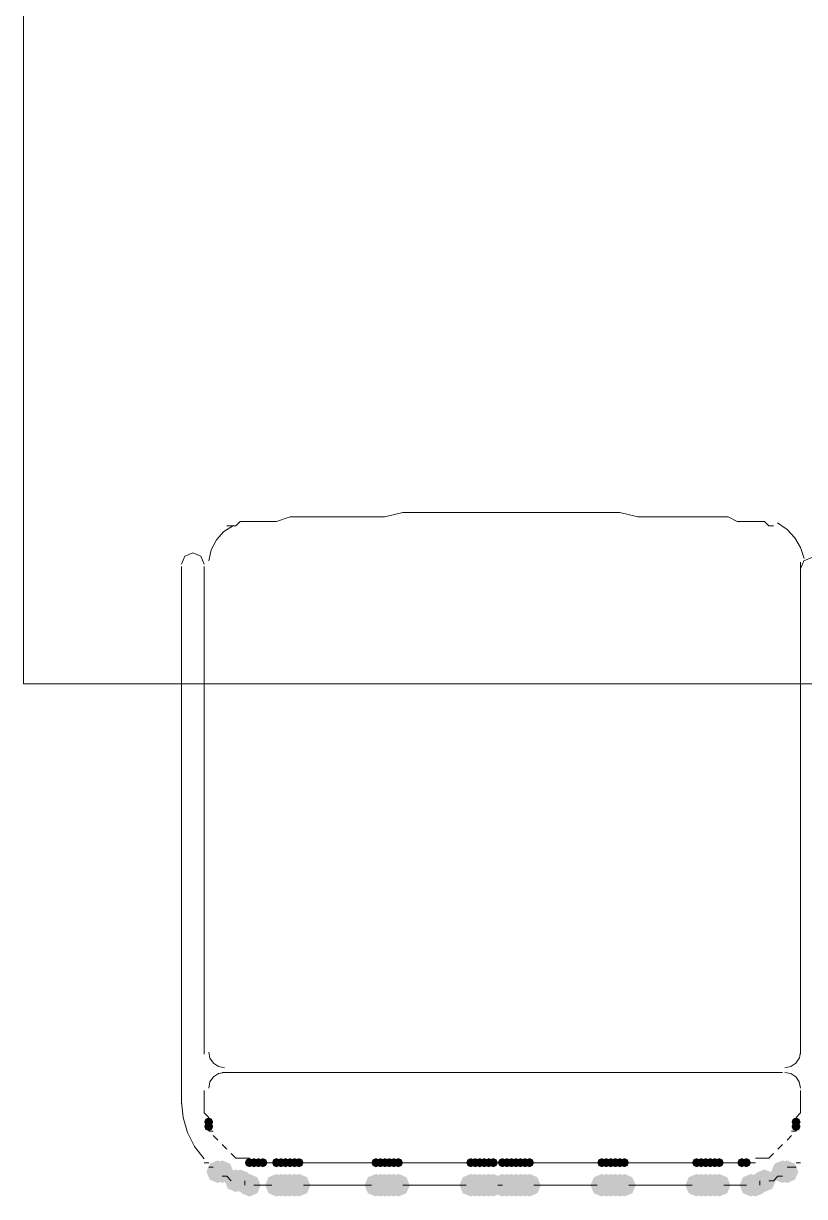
# Model space of a CAD drawing. Extents: x 185064 to 343242, y -369192 to -264966.
# Drawn here: x 231020 to 231566, y -302995 to -302174 of the extents above; entities that cross this region are included whole.
import ezdxf

# ---------------------------------------------------------------- set-up
doc = ezdxf.new("R2010")
doc.units = 0

# ---------------------------------------------------------------- blocks, each defined once
blk = doc.blocks.new('12222')
h = blk.add_hatch(color=3)
h.dxf.hatch_style = 2
h.paths.add_polyline_path([(236849.05, -308470.76), (236848.12, -308472.99), (236845.89, -308473.92), (236843.66, -308472.99), (236842.73, -308470.76), (236843.66, -308468.53), (236845.89, -308467.6), (236848.12, -308468.53)])
h = blk.add_hatch(color=3)
h.dxf.hatch_style = 2
h.paths.add_polyline_path([(236852.2, -308470.76), (236851.28, -308472.99), (236849.05, -308473.92), (236846.82, -308472.99), (236845.89, -308470.76), (236846.82, -308468.53), (236849.05, -308467.6), (236851.28, -308468.53)])
h = blk.add_hatch(color=3)
h.dxf.hatch_style = 2
h.paths.add_polyline_path([(236888.52, -308477.07), (236886.2, -308482.65), (236880.63, -308484.97), (236875.05, -308482.65), (236872.73, -308477.07), (236875.05, -308471.5), (236880.63, -308469.18), (236886.2, -308471.5)])
h = blk.add_hatch(color=3)
h.dxf.hatch_style = 2
h.paths.add_polyline_path([(236888.52, -308480.23), (236886.2, -308485.81), (236880.63, -308488.13), (236875.05, -308485.81), (236872.73, -308480.23), (236875.05, -308474.66), (236880.63, -308472.34), (236886.2, -308474.66)])
h = blk.add_hatch(color=3)
h.dxf.hatch_style = 2
h.paths.add_polyline_path([(236894.84, -308492.86), (236892.52, -308498.44), (236886.94, -308500.76), (236881.37, -308498.44), (236879.05, -308492.86), (236881.37, -308487.29), (236886.94, -308484.97), (236892.52, -308487.29)])
h = blk.add_hatch(color=3)
h.dxf.hatch_style = 2
h.paths.add_polyline_path([(236897.99, -308499.18), (236895.67, -308504.76), (236890.1, -308507.07), (236884.52, -308504.76), (236882.2, -308499.18), (236884.52, -308493.6), (236890.1, -308491.29), (236895.67, -308493.6)])
h = blk.add_hatch(color=3)
h.dxf.hatch_style = 2
h.paths.add_polyline_path([(236897.99, -308502.34), (236895.67, -308507.91), (236890.1, -308510.23), (236884.52, -308507.91), (236882.2, -308502.34), (236884.52, -308496.76), (236890.1, -308494.44), (236895.67, -308496.76)])
h = blk.add_hatch(color=3)
h.dxf.hatch_style = 2
h.paths.add_polyline_path([(236877.47, -308505.5), (236876.54, -308507.73), (236874.31, -308508.65), (236872.08, -308507.73), (236871.15, -308505.5), (236872.08, -308503.27), (236874.31, -308502.34), (236876.54, -308503.27)])
h = blk.add_hatch(color=3)
h.dxf.hatch_style = 2
h.paths.add_polyline_path([(236877.47, -308508.65), (236876.54, -308510.88), (236874.31, -308511.81), (236872.08, -308510.88), (236871.15, -308508.65), (236872.08, -308506.42), (236874.31, -308505.5), (236876.54, -308506.42)])
h = blk.add_hatch(color=3)
h.dxf.hatch_style = 2
h.paths.add_polyline_path([(236897.99, -308524.44), (236895.67, -308530.02), (236890.1, -308532.34), (236884.52, -308530.02), (236882.2, -308524.44), (236884.52, -308518.87), (236890.1, -308516.55), (236895.67, -308518.87)])
h = blk.add_hatch(color=3)
h.dxf.hatch_style = 2
h.paths.add_polyline_path([(236877.47, -308524.44), (236876.54, -308526.67), (236874.31, -308527.6), (236872.08, -308526.67), (236871.15, -308524.44), (236872.08, -308522.21), (236874.31, -308521.29), (236876.54, -308522.21)])
h = blk.add_hatch(color=3)
h.dxf.hatch_style = 2
h.paths.add_polyline_path([(236877.47, -308527.6), (236876.54, -308529.83), (236874.31, -308530.76), (236872.08, -308529.83), (236871.15, -308527.6), (236872.08, -308525.37), (236874.31, -308524.44), (236876.54, -308525.37)])
h = blk.add_hatch(color=3)
h.dxf.hatch_style = 2
h.paths.add_polyline_path([(236897.99, -308527.6), (236895.67, -308533.18), (236890.1, -308535.5), (236884.52, -308533.18), (236882.2, -308527.6), (236884.52, -308522.03), (236890.1, -308519.71), (236895.67, -308522.03)])
h = blk.add_hatch(color=3)
h.dxf.hatch_style = 2
h.paths.add_polyline_path([(236897.99, -308530.76), (236895.67, -308536.33), (236890.1, -308538.65), (236884.52, -308536.33), (236882.2, -308530.76), (236884.52, -308525.18), (236890.1, -308522.86), (236895.67, -308525.18)])
h = blk.add_hatch(color=3)
h.dxf.hatch_style = 2
h.paths.add_polyline_path([(236877.47, -308530.76), (236876.54, -308532.99), (236874.31, -308533.92), (236872.08, -308532.99), (236871.15, -308530.76), (236872.08, -308528.53), (236874.31, -308527.6), (236876.54, -308528.53)])
h = blk.add_hatch(color=3)
h.dxf.hatch_style = 2
h.paths.add_polyline_path([(236877.47, -308533.92), (236876.54, -308536.15), (236874.31, -308537.07), (236872.08, -308536.15), (236871.15, -308533.92), (236872.08, -308531.69), (236874.31, -308530.76), (236876.54, -308531.69)])
h = blk.add_hatch(color=3)
h.dxf.hatch_style = 2
h.paths.add_polyline_path([(236897.99, -308533.92), (236895.67, -308539.49), (236890.1, -308541.81), (236884.52, -308539.49), (236882.2, -308533.92), (236884.52, -308528.34), (236890.1, -308526.02), (236895.67, -308528.34)])
h = blk.add_hatch(color=3)
h.dxf.hatch_style = 2
h.paths.add_polyline_path([(236897.99, -308537.07), (236895.67, -308542.65), (236890.1, -308544.97), (236884.52, -308542.65), (236882.2, -308537.07), (236884.52, -308531.5), (236890.1, -308529.18), (236895.67, -308531.5)])
h = blk.add_hatch(color=3)
h.dxf.hatch_style = 2
h.paths.add_polyline_path([(236897.99, -308540.23), (236895.67, -308545.81), (236890.1, -308548.13), (236884.52, -308545.81), (236882.2, -308540.23), (236884.52, -308534.66), (236890.1, -308532.34), (236895.67, -308534.66)])
h = blk.add_hatch(color=3)
h.dxf.hatch_style = 2
h.paths.add_polyline_path([(236877.47, -308537.07), (236876.54, -308539.31), (236874.31, -308540.23), (236872.08, -308539.31), (236871.15, -308537.07), (236872.08, -308534.84), (236874.31, -308533.92), (236876.54, -308534.84)])
h = blk.add_hatch(color=3)
h.dxf.hatch_style = 2
h.paths.add_polyline_path([(236877.47, -308540.23), (236876.54, -308542.46), (236874.31, -308543.39), (236872.08, -308542.46), (236871.15, -308540.23), (236872.08, -308538), (236874.31, -308537.07), (236876.54, -308538)])
h = blk.add_hatch(color=3)
h.dxf.hatch_style = 2
h.paths.add_polyline_path([(236897.99, -308590.76), (236895.67, -308596.33), (236890.1, -308598.65), (236884.52, -308596.33), (236882.2, -308590.76), (236884.52, -308585.18), (236890.1, -308582.86), (236895.67, -308585.18)])
h = blk.add_hatch(color=3)
h.dxf.hatch_style = 2
h.paths.add_polyline_path([(236877.47, -308590.76), (236876.54, -308592.99), (236874.31, -308593.92), (236872.08, -308592.99), (236871.15, -308590.76), (236872.08, -308588.53), (236874.31, -308587.6), (236876.54, -308588.53)])
h = blk.add_hatch(color=3)
h.dxf.hatch_style = 2
h.paths.add_polyline_path([(236877.47, -308593.92), (236876.54, -308596.15), (236874.31, -308597.07), (236872.08, -308596.15), (236871.15, -308593.92), (236872.08, -308591.69), (236874.31, -308590.76), (236876.54, -308591.69)])
h = blk.add_hatch(color=3)
h.dxf.hatch_style = 2
h.paths.add_polyline_path([(236897.99, -308593.92), (236895.67, -308599.49), (236890.1, -308601.81), (236884.52, -308599.49), (236882.2, -308593.92), (236884.52, -308588.34), (236890.1, -308586.02), (236895.67, -308588.34)])
h = blk.add_hatch(color=3)
h.dxf.hatch_style = 2
h.paths.add_polyline_path([(236897.99, -308597.07), (236895.67, -308602.65), (236890.1, -308604.97), (236884.52, -308602.65), (236882.2, -308597.07), (236884.52, -308591.5), (236890.1, -308589.18), (236895.67, -308591.5)])
h = blk.add_hatch(color=3)
h.dxf.hatch_style = 2
h.paths.add_polyline_path([(236877.47, -308597.07), (236876.54, -308599.31), (236874.31, -308600.23), (236872.08, -308599.31), (236871.15, -308597.07), (236872.08, -308594.84), (236874.31, -308593.92), (236876.54, -308594.84)])
h = blk.add_hatch(color=3)
h.dxf.hatch_style = 2
h.paths.add_polyline_path([(236877.47, -308600.23), (236876.54, -308602.46), (236874.31, -308603.39), (236872.08, -308602.46), (236871.15, -308600.23), (236872.08, -308598), (236874.31, -308597.07), (236876.54, -308598)])
h = blk.add_hatch(color=3)
h.dxf.hatch_style = 2
h.paths.add_polyline_path([(236897.99, -308600.23), (236895.67, -308605.81), (236890.1, -308608.13), (236884.52, -308605.81), (236882.2, -308600.23), (236884.52, -308594.66), (236890.1, -308592.34), (236895.67, -308594.66)])
h = blk.add_hatch(color=3)
h.dxf.hatch_style = 2
h.paths.add_polyline_path([(236897.99, -308603.39), (236895.67, -308608.97), (236890.1, -308611.29), (236884.52, -308608.97), (236882.2, -308603.39), (236884.52, -308597.81), (236890.1, -308595.5), (236895.67, -308597.81)])
h = blk.add_hatch(color=3)
h.dxf.hatch_style = 2
h.paths.add_polyline_path([(236897.99, -308606.55), (236895.67, -308612.12), (236890.1, -308614.44), (236884.52, -308612.12), (236882.2, -308606.55), (236884.52, -308600.97), (236890.1, -308598.65), (236895.67, -308600.97)])
h = blk.add_hatch(color=3)
h.dxf.hatch_style = 2
h.paths.add_polyline_path([(236877.47, -308603.39), (236876.54, -308605.62), (236874.31, -308606.55), (236872.08, -308605.62), (236871.15, -308603.39), (236872.08, -308601.16), (236874.31, -308600.23), (236876.54, -308601.16)])
h = blk.add_hatch(color=3)
h.dxf.hatch_style = 2
h.paths.add_polyline_path([(236877.47, -308606.55), (236876.54, -308608.78), (236874.31, -308609.71), (236872.08, -308608.78), (236871.15, -308606.55), (236872.08, -308604.32), (236874.31, -308603.39), (236876.54, -308604.32)])
h = blk.add_hatch(color=3)
h.dxf.hatch_style = 2
h.paths.add_polyline_path([(236877.47, -308657.07), (236876.54, -308659.31), (236874.31, -308660.23), (236872.08, -308659.31), (236871.15, -308657.07), (236872.08, -308654.84), (236874.31, -308653.92), (236876.54, -308654.84)])
h = blk.add_hatch(color=3)
h.dxf.hatch_style = 2
h.paths.add_polyline_path([(236897.99, -308657.07), (236895.67, -308662.65), (236890.1, -308664.97), (236884.52, -308662.65), (236882.2, -308657.07), (236884.52, -308651.5), (236890.1, -308649.18), (236895.67, -308651.5)])
h = blk.add_hatch(color=3)
h.dxf.hatch_style = 2
h.paths.add_polyline_path([(236897.99, -308660.23), (236895.67, -308665.81), (236890.1, -308668.13), (236884.52, -308665.81), (236882.2, -308660.23), (236884.52, -308654.66), (236890.1, -308652.34), (236895.67, -308654.66)])
h = blk.add_hatch(color=3)
h.dxf.hatch_style = 2
h.paths.add_polyline_path([(236897.99, -308663.39), (236895.67, -308668.97), (236890.1, -308671.29), (236884.52, -308668.97), (236882.2, -308663.39), (236884.52, -308657.81), (236890.1, -308655.5), (236895.67, -308657.81)])
h = blk.add_hatch(color=3)
h.dxf.hatch_style = 2
h.paths.add_polyline_path([(236877.47, -308660.23), (236876.54, -308662.46), (236874.31, -308663.39), (236872.08, -308662.46), (236871.15, -308660.23), (236872.08, -308658), (236874.31, -308657.07), (236876.54, -308658)])
h = blk.add_hatch(color=3)
h.dxf.hatch_style = 2
h.paths.add_polyline_path([(236877.47, -308663.39), (236876.54, -308665.62), (236874.31, -308666.55), (236872.08, -308665.62), (236871.15, -308663.39), (236872.08, -308661.16), (236874.31, -308660.23), (236876.54, -308661.16)])
h = blk.add_hatch(color=3)
h.dxf.hatch_style = 2
h.paths.add_polyline_path([(236877.47, -308666.55), (236876.54, -308668.78), (236874.31, -308669.71), (236872.08, -308668.78), (236871.15, -308666.55), (236872.08, -308664.32), (236874.31, -308663.39), (236876.54, -308664.32)])
h = blk.add_hatch(color=3)
h.dxf.hatch_style = 2
h.paths.add_polyline_path([(236897.99, -308666.55), (236895.67, -308672.12), (236890.1, -308674.44), (236884.52, -308672.12), (236882.2, -308666.55), (236884.52, -308660.97), (236890.1, -308658.65), (236895.67, -308660.97)])
h = blk.add_hatch(color=3)
h.dxf.hatch_style = 2
h.paths.add_polyline_path([(236897.99, -308669.71), (236895.67, -308675.28), (236890.1, -308677.6), (236884.52, -308675.28), (236882.2, -308669.71), (236884.52, -308664.13), (236890.1, -308661.81), (236895.67, -308664.13)])
h = blk.add_hatch(color=3)
h.dxf.hatch_style = 2
h.paths.add_polyline_path([(236897.99, -308672.86), (236895.67, -308678.44), (236890.1, -308680.76), (236884.52, -308678.44), (236882.2, -308672.86), (236884.52, -308667.29), (236890.1, -308664.97), (236895.67, -308667.29)])
h = blk.add_hatch(color=3)
h.dxf.hatch_style = 2
h.paths.add_polyline_path([(236877.47, -308669.71), (236876.54, -308671.94), (236874.31, -308672.86), (236872.08, -308671.94), (236871.15, -308669.71), (236872.08, -308667.48), (236874.31, -308666.55), (236876.54, -308667.48)])
h = blk.add_hatch(color=3)
h.dxf.hatch_style = 2
h.paths.add_polyline_path([(236877.47, -308672.86), (236876.54, -308675.09), (236874.31, -308676.02), (236872.08, -308675.09), (236871.15, -308672.86), (236872.08, -308670.63), (236874.31, -308669.71), (236876.54, -308670.63)])
h = blk.add_hatch(color=3)
h.dxf.hatch_style = 2
h.paths.add_polyline_path([(236877.47, -308676.02), (236876.54, -308678.25), (236874.31, -308679.18), (236872.08, -308678.25), (236871.15, -308676.02), (236872.08, -308673.79), (236874.31, -308672.86), (236876.54, -308673.79)])
h = blk.add_hatch(color=3)
h.dxf.hatch_style = 2
h.paths.add_polyline_path([(236897.99, -308676.02), (236895.67, -308681.6), (236890.1, -308683.92), (236884.52, -308681.6), (236882.2, -308676.02), (236884.52, -308670.45), (236890.1, -308668.13), (236895.67, -308670.45)])
h = blk.add_hatch(color=3)
h.dxf.hatch_style = 2
h.paths.add_polyline_path([(236877.47, -308682.34), (236876.54, -308684.57), (236874.31, -308685.5), (236872.08, -308684.57), (236871.15, -308682.34), (236872.08, -308680.11), (236874.31, -308679.18), (236876.54, -308680.11)])
h = blk.add_hatch(color=3)
h.dxf.hatch_style = 2
h.paths.add_polyline_path([(236897.99, -308682.34), (236895.67, -308687.91), (236890.1, -308690.23), (236884.52, -308687.91), (236882.2, -308682.34), (236884.52, -308676.76), (236890.1, -308674.44), (236895.67, -308676.76)])
h = blk.add_hatch(color=3)
h.dxf.hatch_style = 2
h.paths.add_polyline_path([(236897.99, -308685.5), (236895.67, -308691.07), (236890.1, -308693.39), (236884.52, -308691.07), (236882.2, -308685.5), (236884.52, -308679.92), (236890.1, -308677.6), (236895.67, -308679.92)])
h = blk.add_hatch(color=3)
h.dxf.hatch_style = 2
h.paths.add_polyline_path([(236897.99, -308688.65), (236895.67, -308694.23), (236890.1, -308696.55), (236884.52, -308694.23), (236882.2, -308688.65), (236884.52, -308683.08), (236890.1, -308680.76), (236895.67, -308683.08)])
h = blk.add_hatch(color=3)
h.dxf.hatch_style = 2
h.paths.add_polyline_path([(236877.47, -308685.5), (236876.54, -308687.73), (236874.31, -308688.65), (236872.08, -308687.73), (236871.15, -308685.5), (236872.08, -308683.27), (236874.31, -308682.34), (236876.54, -308683.27)])
h = blk.add_hatch(color=3)
h.dxf.hatch_style = 2
h.paths.add_polyline_path([(236877.47, -308688.65), (236876.54, -308690.88), (236874.31, -308691.81), (236872.08, -308690.88), (236871.15, -308688.65), (236872.08, -308686.42), (236874.31, -308685.5), (236876.54, -308686.42)])
h = blk.add_hatch(color=3)
h.dxf.hatch_style = 2
h.paths.add_polyline_path([(236877.47, -308691.81), (236876.54, -308694.04), (236874.31, -308694.97), (236872.08, -308694.04), (236871.15, -308691.81), (236872.08, -308689.58), (236874.31, -308688.65), (236876.54, -308689.58)])
h = blk.add_hatch(color=3)
h.dxf.hatch_style = 2
h.paths.add_polyline_path([(236897.99, -308691.81), (236895.67, -308697.39), (236890.1, -308699.71), (236884.52, -308697.39), (236882.2, -308691.81), (236884.52, -308686.24), (236890.1, -308683.92), (236895.67, -308686.24)])
h = blk.add_hatch(color=3)
h.dxf.hatch_style = 2
h.paths.add_polyline_path([(236897.99, -308694.97), (236895.67, -308700.55), (236890.1, -308702.86), (236884.52, -308700.55), (236882.2, -308694.97), (236884.52, -308689.39), (236890.1, -308687.07), (236895.67, -308689.39)])
h = blk.add_hatch(color=3)
h.dxf.hatch_style = 2
h.paths.add_polyline_path([(236877.47, -308694.97), (236876.54, -308697.2), (236874.31, -308698.13), (236872.08, -308697.2), (236871.15, -308694.97), (236872.08, -308692.74), (236874.31, -308691.81), (236876.54, -308692.74)])
h = blk.add_hatch(color=3)
h.dxf.hatch_style = 2
h.paths.add_polyline_path([(236877.47, -308698.13), (236876.54, -308700.36), (236874.31, -308701.29), (236872.08, -308700.36), (236871.15, -308698.13), (236872.08, -308695.9), (236874.31, -308694.97), (236876.54, -308695.9)])
h = blk.add_hatch(color=3)
h.dxf.hatch_style = 2
h.paths.add_polyline_path([(236897.99, -308698.13), (236895.67, -308703.7), (236890.1, -308706.02), (236884.52, -308703.7), (236882.2, -308698.13), (236884.52, -308692.55), (236890.1, -308690.23), (236895.67, -308692.55)])
h = blk.add_hatch(color=3)
h.dxf.hatch_style = 2
h.paths.add_polyline_path([(236877.47, -308748.65), (236876.54, -308750.88), (236874.31, -308751.81), (236872.08, -308750.88), (236871.15, -308748.65), (236872.08, -308746.42), (236874.31, -308745.5), (236876.54, -308746.42)])
h = blk.add_hatch(color=3)
h.dxf.hatch_style = 2
h.paths.add_polyline_path([(236897.99, -308748.65), (236895.67, -308754.23), (236890.1, -308756.55), (236884.52, -308754.23), (236882.2, -308748.65), (236884.52, -308743.08), (236890.1, -308740.76), (236895.67, -308743.08)])
h = blk.add_hatch(color=3)
h.dxf.hatch_style = 2
h.paths.add_polyline_path([(236897.99, -308751.81), (236895.67, -308757.39), (236890.1, -308759.71), (236884.52, -308757.39), (236882.2, -308751.81), (236884.52, -308746.24), (236890.1, -308743.92), (236895.67, -308746.24)])
h = blk.add_hatch(color=3)
h.dxf.hatch_style = 2
h.paths.add_polyline_path([(236897.99, -308754.97), (236895.67, -308760.55), (236890.1, -308762.86), (236884.52, -308760.55), (236882.2, -308754.97), (236884.52, -308749.39), (236890.1, -308747.07), (236895.67, -308749.39)])
h = blk.add_hatch(color=3)
h.dxf.hatch_style = 2
h.paths.add_polyline_path([(236877.47, -308751.81), (236876.54, -308754.04), (236874.31, -308754.97), (236872.08, -308754.04), (236871.15, -308751.81), (236872.08, -308749.58), (236874.31, -308748.65), (236876.54, -308749.58)])
h = blk.add_hatch(color=3)
h.dxf.hatch_style = 2
h.paths.add_polyline_path([(236877.47, -308754.97), (236876.54, -308757.2), (236874.31, -308758.13), (236872.08, -308757.2), (236871.15, -308754.97), (236872.08, -308752.74), (236874.31, -308751.81), (236876.54, -308752.74)])
h = blk.add_hatch(color=3)
h.dxf.hatch_style = 2
h.paths.add_polyline_path([(236877.47, -308758.13), (236876.54, -308760.36), (236874.31, -308761.29), (236872.08, -308760.36), (236871.15, -308758.13), (236872.08, -308755.9), (236874.31, -308754.97), (236876.54, -308755.9)])
h = blk.add_hatch(color=3)
h.dxf.hatch_style = 2
h.paths.add_polyline_path([(236897.99, -308758.13), (236895.67, -308763.7), (236890.1, -308766.02), (236884.52, -308763.7), (236882.2, -308758.13), (236884.52, -308752.55), (236890.1, -308750.23), (236895.67, -308752.55)])
h = blk.add_hatch(color=3)
h.dxf.hatch_style = 2
h.paths.add_polyline_path([(236897.99, -308761.29), (236895.67, -308766.86), (236890.1, -308769.18), (236884.52, -308766.86), (236882.2, -308761.29), (236884.52, -308755.71), (236890.1, -308753.39), (236895.67, -308755.71)])
h = blk.add_hatch(color=3)
h.dxf.hatch_style = 2
h.paths.add_polyline_path([(236877.47, -308761.29), (236876.54, -308763.52), (236874.31, -308764.44), (236872.08, -308763.52), (236871.15, -308761.29), (236872.08, -308759.06), (236874.31, -308758.13), (236876.54, -308759.06)])
h = blk.add_hatch(color=3)
h.dxf.hatch_style = 2
h.paths.add_polyline_path([(236877.47, -308764.44), (236876.54, -308766.67), (236874.31, -308767.6), (236872.08, -308766.67), (236871.15, -308764.44), (236872.08, -308762.21), (236874.31, -308761.29), (236876.54, -308762.21)])
h = blk.add_hatch(color=3)
h.dxf.hatch_style = 2
h.paths.add_polyline_path([(236897.99, -308764.44), (236895.67, -308770.02), (236890.1, -308772.34), (236884.52, -308770.02), (236882.2, -308764.44), (236884.52, -308758.87), (236890.1, -308756.55), (236895.67, -308758.87)])
h = blk.add_hatch(color=3)
h.dxf.hatch_style = 2
h.paths.add_polyline_path([(236897.99, -308818.13), (236895.67, -308823.7), (236890.1, -308826.02), (236884.52, -308823.7), (236882.2, -308818.13), (236884.52, -308812.55), (236890.1, -308810.23), (236895.67, -308812.55)])
h = blk.add_hatch(color=3)
h.dxf.hatch_style = 2
h.paths.add_polyline_path([(236877.47, -308818.13), (236876.54, -308820.36), (236874.31, -308821.29), (236872.08, -308820.36), (236871.15, -308818.13), (236872.08, -308815.9), (236874.31, -308814.97), (236876.54, -308815.9)])
h = blk.add_hatch(color=3)
h.dxf.hatch_style = 2
h.paths.add_polyline_path([(236877.47, -308821.29), (236876.54, -308823.52), (236874.31, -308824.44), (236872.08, -308823.52), (236871.15, -308821.29), (236872.08, -308819.06), (236874.31, -308818.13), (236876.54, -308819.06)])
h = blk.add_hatch(color=3)
h.dxf.hatch_style = 2
h.paths.add_polyline_path([(236897.99, -308821.29), (236895.67, -308826.86), (236890.1, -308829.18), (236884.52, -308826.86), (236882.2, -308821.29), (236884.52, -308815.71), (236890.1, -308813.39), (236895.67, -308815.71)])
h = blk.add_hatch(color=3)
h.dxf.hatch_style = 2
h.paths.add_polyline_path([(236897.99, -308824.44), (236895.67, -308830.02), (236890.1, -308832.34), (236884.52, -308830.02), (236882.2, -308824.44), (236884.52, -308818.87), (236890.1, -308816.55), (236895.67, -308818.87)])
h = blk.add_hatch(color=3)
h.dxf.hatch_style = 2
h.paths.add_polyline_path([(236897.99, -308827.6), (236895.67, -308833.18), (236890.1, -308835.5), (236884.52, -308833.18), (236882.2, -308827.6), (236884.52, -308822.03), (236890.1, -308819.71), (236895.67, -308822.03)])
h = blk.add_hatch(color=3)
h.dxf.hatch_style = 2
h.paths.add_polyline_path([(236877.47, -308824.44), (236876.54, -308826.67), (236874.31, -308827.6), (236872.08, -308826.67), (236871.15, -308824.44), (236872.08, -308822.21), (236874.31, -308821.29), (236876.54, -308822.21)])
h = blk.add_hatch(color=3)
h.dxf.hatch_style = 2
h.paths.add_polyline_path([(236877.47, -308827.6), (236876.54, -308829.83), (236874.31, -308830.76), (236872.08, -308829.83), (236871.15, -308827.6), (236872.08, -308825.37), (236874.31, -308824.44), (236876.54, -308825.37)])
h = blk.add_hatch(color=3)
h.dxf.hatch_style = 2
h.paths.add_polyline_path([(236877.47, -308830.76), (236876.54, -308832.99), (236874.31, -308833.92), (236872.08, -308832.99), (236871.15, -308830.76), (236872.08, -308828.53), (236874.31, -308827.6), (236876.54, -308828.53)])
h = blk.add_hatch(color=3)
h.dxf.hatch_style = 2
h.paths.add_polyline_path([(236897.99, -308830.76), (236895.67, -308836.33), (236890.1, -308838.65), (236884.52, -308836.33), (236882.2, -308830.76), (236884.52, -308825.18), (236890.1, -308822.86), (236895.67, -308825.18)])
h = blk.add_hatch(color=3)
h.dxf.hatch_style = 2
h.paths.add_polyline_path([(236897.99, -308833.92), (236895.67, -308839.49), (236890.1, -308841.81), (236884.52, -308839.49), (236882.2, -308833.92), (236884.52, -308828.34), (236890.1, -308826.02), (236895.67, -308828.34)])
h = blk.add_hatch(color=3)
h.dxf.hatch_style = 2
h.paths.add_polyline_path([(236877.47, -308833.92), (236876.54, -308836.15), (236874.31, -308837.07), (236872.08, -308836.15), (236871.15, -308833.92), (236872.08, -308831.69), (236874.31, -308830.76), (236876.54, -308831.69)])
h = blk.add_hatch(color=3)
h.dxf.hatch_style = 2
h.paths.add_polyline_path([(236877.47, -308843.39), (236876.54, -308845.62), (236874.31, -308846.55), (236872.08, -308845.62), (236871.15, -308843.39), (236872.08, -308841.16), (236874.31, -308840.23), (236876.54, -308841.16)])
h = blk.add_hatch(color=3)
h.dxf.hatch_style = 2
h.paths.add_polyline_path([(236877.47, -308846.55), (236876.54, -308848.78), (236874.31, -308849.71), (236872.08, -308848.78), (236871.15, -308846.55), (236872.08, -308844.32), (236874.31, -308843.39), (236876.54, -308844.32)])
h = blk.add_hatch(color=3)
h.dxf.hatch_style = 2
h.paths.add_polyline_path([(236897.99, -308852.86), (236895.67, -308858.44), (236890.1, -308860.76), (236884.52, -308858.44), (236882.2, -308852.86), (236884.52, -308847.29), (236890.1, -308844.97), (236895.67, -308847.29)])
h = blk.add_hatch(color=3)
h.dxf.hatch_style = 2
h.paths.add_polyline_path([(236877.47, -308849.71), (236876.54, -308851.94), (236874.31, -308852.86), (236872.08, -308851.94), (236871.15, -308849.71), (236872.08, -308847.48), (236874.31, -308846.55), (236876.54, -308847.48)])
h = blk.add_hatch(color=3)
h.dxf.hatch_style = 2
h.paths.add_polyline_path([(236877.47, -308852.86), (236876.54, -308855.09), (236874.31, -308856.02), (236872.08, -308855.09), (236871.15, -308852.86), (236872.08, -308850.63), (236874.31, -308849.71), (236876.54, -308850.63)])
h = blk.add_hatch(color=3)
h.dxf.hatch_style = 2
h.paths.add_polyline_path([(236894.84, -308859.18), (236892.52, -308864.76), (236886.94, -308867.07), (236881.37, -308864.76), (236879.05, -308859.18), (236881.37, -308853.6), (236886.94, -308851.29), (236892.52, -308853.6)])
h = blk.add_hatch(color=3)
h.dxf.hatch_style = 2
h.paths.add_polyline_path([(236894.84, -308862.34), (236892.52, -308867.91), (236886.94, -308870.23), (236881.37, -308867.91), (236879.05, -308862.34), (236881.37, -308856.76), (236886.94, -308854.44), (236892.52, -308856.76)])
h = blk.add_hatch(color=3)
h.dxf.hatch_style = 2
h.paths.add_polyline_path([(236888.52, -308871.81), (236886.2, -308877.39), (236880.63, -308879.71), (236875.05, -308877.39), (236872.73, -308871.81), (236875.05, -308866.24), (236880.63, -308863.92), (236886.2, -308866.24)])
h = blk.add_hatch(color=3)
h.dxf.hatch_style = 2
h.paths.add_polyline_path([(236888.52, -308874.97), (236886.2, -308880.55), (236880.63, -308882.86), (236875.05, -308880.55), (236872.73, -308874.97), (236875.05, -308869.39), (236880.63, -308867.07), (236886.2, -308869.39)])
h = blk.add_hatch(color=3)
h.dxf.hatch_style = 2
h.paths.add_polyline_path([(236849.05, -308881.29), (236848.12, -308883.52), (236845.89, -308884.44), (236843.66, -308883.52), (236842.73, -308881.29), (236843.66, -308879.06), (236845.89, -308878.13), (236848.12, -308879.06)])
h = blk.add_hatch(color=3)
h.dxf.hatch_style = 2
h.paths.add_polyline_path([(236852.2, -308881.29), (236851.28, -308883.52), (236849.05, -308884.44), (236846.82, -308883.52), (236845.89, -308881.29), (236846.82, -308879.06), (236849.05, -308878.13), (236851.28, -308879.06)])
at = {"color": 3, "lineweight": 0}
blk.add_lwpolyline([(235633.26, -305792.86), (236539.57, -305792.86), (236539.57, -309010.76), (235633.26, -309010.76)], close=True, dxfattribs=at)
for points in [[(236459.05, -308451.81), (236453.46, -308454.12), (236451.15, -308459.71), (236453.46, -308465.29), (236459.05, -308467.6)], [(236451.92, -308465.15), (236444.24, -308467.6), (236437.37, -308471.62), (236431.54, -308477.05), (236426.99, -308483.7)], [(236798.52, -308467.6), (236454.31, -308467.6)], [(236807.99, -308478.65), (236807.14, -308474.4), (236804.72, -308470.8), (236801.1, -308468.41), (236796.84, -308467.6)], [(236822.2, -308467.6), (236817.9, -308468.47), (236814.39, -308470.84), (236812.02, -308474.35), (236811.15, -308478.65)], [(236833.26, -308467.6), (236823.78, -308467.6)], [(236833.26, -308467.6), (236823.78, -308467.6)], [(236833.26, -308467.6), (236836.42, -308467.6), (236839.57, -308467.6), (236842.73, -308470.76)], [(236874.31, -308467.6), (236874.31, -308470.76)], [(236852.2, -308470.76), (236852.2, -308473.92)], [(236855.36, -308473.92), (236858.52, -308477.07)], [(236877.47, -308470.76), (236877.47, -308473.92), (236877.47, -308477.07)], [(236811.15, -308480.23), (236811.15, -308676.02)], [(236861.68, -308480.23), (236864.84, -308483.39)], [(236883.78, -308480.23), (236883.78, -308483.39), (236886.94, -308486.55), (236886.94, -308489.71)], [(236429.05, -308868.65), (236429.05, -308865.5), (236429.05, -308862.34), (236425.89, -308859.18), (236425.89, -308852.86), (236425.89, -308846.55), (236425.89, -308840.23), (236425.89, -308833.92), (236422.73, -308824.44), (236422.73, -308814.97), (236422.73, -308805.5), (236422.73, -308792.86), (236422.73, -308783.39), (236422.73, -308770.76), (236422.73, -308758.13), (236419.57, -308745.5), (236419.57, -308729.71), (236419.57, -308717.07), (236419.57, -308704.44), (236419.57, -308688.65), (236419.57, -308676.02), (236419.57, -308660.23), (236419.57, -308647.6), (236419.57, -308631.81), (236419.57, -308619.18), (236419.57, -308606.55), (236419.57, -308593.92), (236422.73, -308581.29), (236422.73, -308568.65), (236422.73, -308556.02), (236422.73, -308546.55), (236422.73, -308537.07), (236422.73, -308527.6), (236422.73, -308518.13), (236425.89, -308511.81), (236425.89, -308505.5), (236425.89, -308499.18), (236425.89, -308492.86), (236429.05, -308489.71), (236429.05, -308486.55)], [(236867.99, -308486.55), (236871.15, -308489.71), (236871.15, -308492.86), (236871.15, -308496.02), (236871.15, -308499.18)], [(236874.31, -308499.18), (236874.31, -308502.34)], [(236886.94, -308496.02), (236890.1, -308496.02)], [(236874.31, -308508.65), (236874.31, -308511.81), (236874.31, -308514.97), (236874.31, -308518.13), (236874.31, -308521.29)], [(236890.1, -308505.5), (236890.1, -308508.65)], [(236890.1, -308508.65), (236890.1, -308511.81), (236890.1, -308514.97), (236890.1, -308518.13), (236890.1, -308521.29)], [(236874.31, -308543.39), (236874.31, -308546.55), (236874.31, -308549.71), (236874.31, -308552.86), (236874.31, -308556.02), (236874.31, -308559.18), (236874.31, -308562.34), (236874.31, -308565.5), (236874.31, -308568.65), (236874.31, -308571.81), (236874.31, -308574.97), (236874.31, -308578.13), (236874.31, -308581.29), (236874.31, -308584.44), (236874.31, -308587.6)], [(236890.1, -308543.39), (236890.1, -308546.55), (236890.1, -308549.71), (236890.1, -308552.86), (236890.1, -308556.02), (236890.1, -308559.18), (236890.1, -308562.34), (236890.1, -308565.5), (236890.1, -308568.65), (236890.1, -308571.81), (236890.1, -308574.97), (236890.1, -308578.13), (236890.1, -308581.29), (236890.1, -308584.44), (236890.1, -308587.6)], [(236874.31, -308609.71), (236874.31, -308612.86), (236874.31, -308616.02), (236874.31, -308619.18), (236874.31, -308622.34), (236874.31, -308625.5), (236874.31, -308628.65), (236874.31, -308631.81), (236874.31, -308634.97), (236874.31, -308638.13), (236874.31, -308641.29), (236874.31, -308644.44), (236874.31, -308647.6), (236874.31, -308650.76), (236874.31, -308653.92)], [(236890.1, -308609.71), (236890.1, -308612.86), (236890.1, -308616.02), (236890.1, -308619.18), (236890.1, -308622.34), (236890.1, -308625.5), (236890.1, -308628.65), (236890.1, -308631.81), (236890.1, -308634.97), (236890.1, -308638.13), (236890.1, -308641.29), (236890.1, -308644.44), (236890.1, -308647.6), (236890.1, -308650.76), (236890.1, -308653.92)], [(236811.15, -308871.81), (236811.15, -308676.02)], [(236874.31, -308679.18), (236874.31, -308676.02)], [(236890.1, -308679.18), (236890.1, -308676.02)], [(236874.31, -308745.5), (236874.31, -308742.34), (236874.31, -308739.18), (236874.31, -308736.02), (236874.31, -308732.86), (236874.31, -308729.71), (236874.31, -308726.55), (236874.31, -308723.39), (236874.31, -308720.23), (236874.31, -308717.07), (236874.31, -308713.92), (236874.31, -308710.76), (236874.31, -308707.6), (236874.31, -308704.44), (236874.31, -308701.29)], [(236890.1, -308745.5), (236890.1, -308742.34), (236890.1, -308739.18), (236890.1, -308736.02), (236890.1, -308732.86), (236890.1, -308729.71), (236890.1, -308726.55), (236890.1, -308723.39), (236890.1, -308720.23), (236890.1, -308717.07), (236890.1, -308713.92), (236890.1, -308710.76), (236890.1, -308707.6), (236890.1, -308704.44), (236890.1, -308701.29)], [(236874.31, -308814.97), (236874.31, -308811.81), (236874.31, -308808.65), (236874.31, -308805.5), (236874.31, -308802.34), (236874.31, -308799.18), (236874.31, -308796.02), (236874.31, -308792.86), (236874.31, -308789.71), (236874.31, -308786.55), (236874.31, -308783.39), (236874.31, -308780.23), (236874.31, -308777.07), (236874.31, -308773.92), (236874.31, -308770.76), (236874.31, -308767.6)], [(236890.1, -308814.97), (236890.1, -308811.81), (236890.1, -308808.65), (236890.1, -308805.5), (236890.1, -308802.34), (236890.1, -308799.18), (236890.1, -308796.02), (236890.1, -308792.86), (236890.1, -308789.71), (236890.1, -308786.55), (236890.1, -308783.39), (236890.1, -308780.23), (236890.1, -308777.07), (236890.1, -308773.92), (236890.1, -308770.76), (236890.1, -308767.6)], [(236874.31, -308843.39), (236874.31, -308840.23), (236874.31, -308837.07)], [(236890.1, -308843.39), (236890.1, -308840.23), (236890.1, -308837.07)], [(236890.1, -308843.39), (236890.1, -308846.55), (236890.1, -308849.71)], [(236871.15, -308852.86), (236871.15, -308856.02), (236871.15, -308859.18), (236871.15, -308862.34), (236867.99, -308865.5)], [(236890.1, -308856.02), (236886.94, -308856.02)], [(236428.68, -308863.93), (236432.96, -308870.64), (236438.75, -308875.91), (236445.7, -308879.5), (236453.48, -308881.19)], [(236864.84, -308868.65), (236861.68, -308871.81)], [(236886.94, -308865.5), (236883.78, -308868.65), (236883.78, -308871.81)], [(236796.94, -308881.29), (236801.24, -308880.42), (236804.76, -308878.05), (236807.13, -308874.53), (236807.99, -308870.23)], [(236811.15, -308870.23), (236812.02, -308874.53), (236814.39, -308878.05), (236817.9, -308880.42), (236822.2, -308881.29)], [(236852.2, -308878.13), (236852.2, -308881.29)], [(236858.52, -308874.97), (236855.36, -308878.13)], [(236877.47, -308878.13), (236877.47, -308881.29)], [(236455.89, -308884.44), (236450.31, -308886.76), (236447.99, -308892.34), (236450.31, -308897.92), (236455.89, -308900.23)], [(236798.52, -308884.44), (236457.47, -308884.44)], [(236833.26, -308884.44), (236823.78, -308884.44)], [(236831.68, -308900.23), (236842.68, -308899.19), (236853.2, -308896.12), (236862.96, -308891.15), (236871.69, -308884.38)], [(236842.73, -308881.29), (236839.57, -308884.44), (236836.42, -308884.44), (236833.26, -308884.44)], [(236874.31, -308881.29), (236874.31, -308884.44)], [(236833.26, -308900.23), (236457.47, -308900.23)], [(236119.57, -309010.76), (236132.2, -309010.76)], [(236147.99, -309010.76), (236160.63, -309010.76)]]:
    blk.add_lwpolyline(points, dxfattribs=at)

msp = doc.modelspace()

# ---------------------------------------------------------------- block references
at = {"rotation": 270}
msp.add_blockref('12222', (540030.73, -66096.62), dxfattribs=at)

doc.saveas('drawing.dxf')
